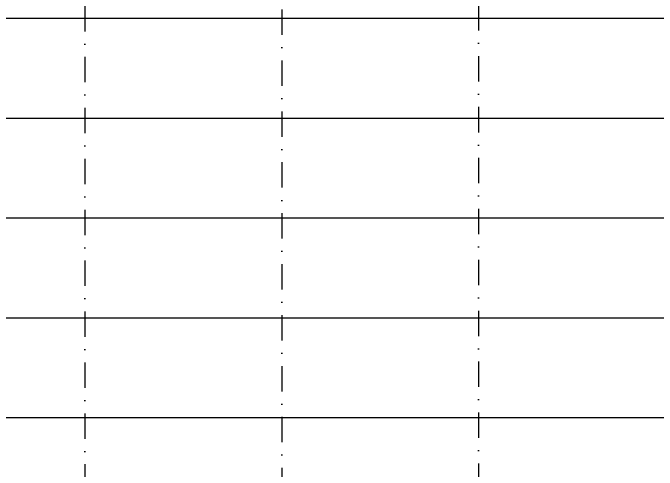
# Model space of a CAD drawing. Header units: metres. Extents: x -121 to 9872, y 3505 to 10721.
# Drawn here: x 1328.8 to 1651.3, y 6700.7 to 6929.6 of the extents above; entities that cross this region are included whole.
import ezdxf

# ---------------------------------------------------------------- set-up
doc = ezdxf.new("R2010")
doc.units = ezdxf.units.M
doc.linetypes.add('DASHDOT', pattern=[25.4, 12.7, -6.35, 0, -6.35])
doc.layers.add('GRID', color=253, linetype='Continuous')

msp = doc.modelspace()

# ---------------------------------------------------------------- linework, layer by layer
at = {"layer": 'GRID', "linetype": 'DASHDOT'}
for p, q in [((1364.902, 7876.571), (1364.902, 5509.803)), ((1463.402, 7874.798), (1463.402, 5508.03)), ((1561.902, 7876.995), (1561.902, 5510.227))]:
    msp.add_line(p, q, dxfattribs=at)
at = {"layer": 'GRID'}
for points in [[(-30.298, 6926.973), (7827.812, 6926.973)], [(-30.298, 6876.973), (7827.812, 6876.973)], [(-30.298, 6826.973), (7827.812, 6826.973)], [(-30.298, 6776.973), (7827.812, 6776.973)], [(-30.298, 6726.973), (7827.812, 6726.973)]]:
    msp.add_lwpolyline(points, dxfattribs=at)

doc.saveas('drawing.dxf')
